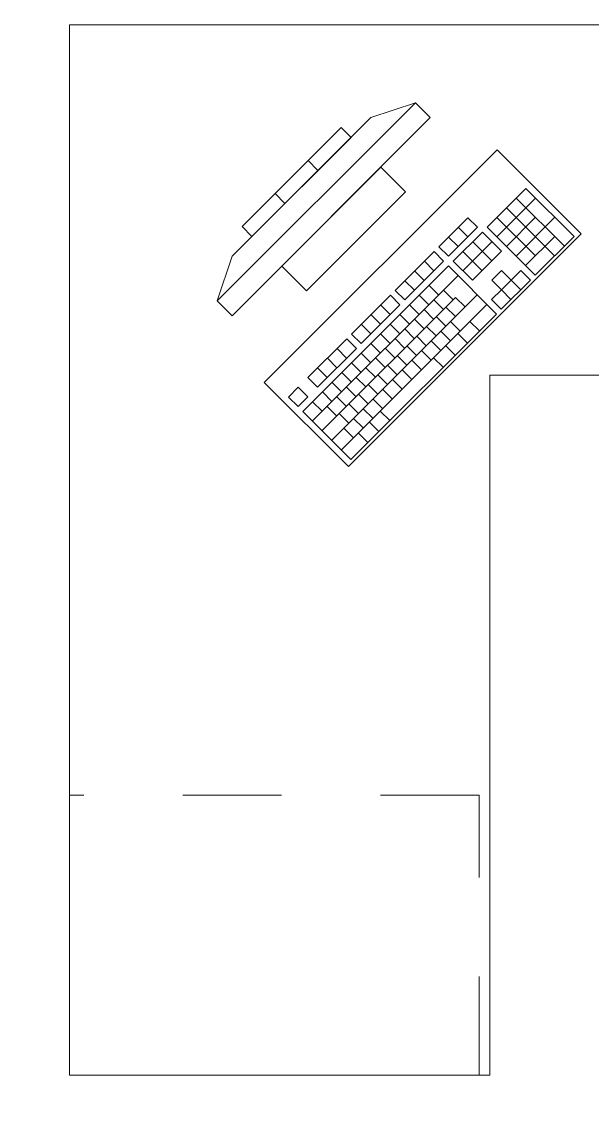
# Model space of a CAD drawing. Header units: inches. Extents: x -38 to 5698, y -33 to 92.
# Drawn here: x 138.333 to 139.148, y 37.851 to 39.395 of the extents above; entities that cross this region are included whole.
import ezdxf

# ---------------------------------------------------------------- set-up
doc = ezdxf.new("R2010")
doc.units = ezdxf.units.IN
doc.header["$MEASUREMENT"] = 0
doc.set_wipeout_variables(frame=1)
doc.linetypes.add('Rayas', pattern=[0.282222, 0.141111, -0.141111])
doc.linetypes.add('Wipeout_Contour', pattern=[1, 0, -1])
doc.layers.add('Dibujo 2D - General', color=7, linetype='Continuous')
doc.layers.add('Interior - Mobiliario', color=7, linetype='Continuous')

msp = doc.modelspace()

# ---------------------------------------------------------------- wipeouts: each hides what was drawn before it
at = {"color": 254, "linetype": 'Wipeout_Contour', "lineweight": 0, "ltscale": 5123.845039}
msp.add_wipeout([(144.87, 35.2005), (144.87, 40.95), (136.0575, 40.95), (136.0575, 39.9), (144.07, 39.9), (144.07, 35.2005)], dxfattribs=at).dxf.layer = 'Dibujo 2D - General'

# ---------------------------------------------------------------- next in the draw order: linework, layer by layer
at = {"layer": 'Interior - Mobiliario', "color": 175, "linetype": 'Continuous', "lineweight": 13}
for p, q in [((138.895, 39.2792), (138.6121, 38.9963)), ((138.895, 39.2792), (138.8313, 39.258)), ((138.9162, 39.258), (138.895, 39.2792)), ((138.6334, 38.9751), (138.9162, 39.258)), ((138.6334, 39.06), (138.8313, 39.258)), ((138.7889, 39.2438), (138.6475, 39.1024)), ((138.8031, 39.2297), (138.7889, 39.2438)), ((138.6616, 39.0883), (138.8031, 39.2297)), ((138.7559, 39.1825), (138.7418, 39.1967)), ((138.8455, 39.1873), (138.7041, 39.0458)), ((138.8808, 39.1519), (138.8455, 39.1873)), ((138.7088, 39.1354), (138.6946, 39.1495)), ((138.7394, 39.0105), (138.8808, 39.1519)), ((139.0529, 39.1569), (138.9976, 39.1015)), ((139.1215, 39.0883), (139.0529, 39.1569)), ((139.0113, 39.0878), (139.0667, 39.1431)), ((139.1077, 39.0744), (139.0391, 39.143)), ((139.0938, 39.0606), (139.0253, 39.1292)), ((138.6475, 39.1024), (138.6616, 39.0883)), ((138.9701, 39.1151), (138.9285, 39.0736)), ((138.9838, 39.1014), (138.9701, 39.1151)), ((139.0663, 39.0605), (139.0114, 39.1153)), ((139.025, 39.074), (139.0665, 39.1156)), ((139.0387, 39.0603), (139.0941, 39.1157)), ((138.9422, 39.0599), (138.9838, 39.1014)), ((138.9561, 39.0737), (138.9424, 39.0874)), ((138.9906, 39.0945), (138.9491, 39.053)), ((138.9699, 39.0876), (138.9562, 39.1013)), ((139.0181, 39.0671), (138.9906, 39.0945)), ((138.9976, 39.1015), (139.0661, 39.0329)), ((139.0524, 39.0466), (139.094, 39.0882)), ((139.0661, 39.0329), (139.1215, 39.0883)), ((138.9285, 39.0736), (138.9422, 39.0599)), ((138.9628, 39.0393), (139.0043, 39.0808)), ((139.0042, 39.0533), (138.9768, 39.0807)), ((138.6121, 38.9963), (138.6334, 39.06)), ((138.9216, 39.0667), (138.8662, 39.0113)), ((138.9353, 39.0529), (138.9216, 39.0667)), ((138.9904, 39.0394), (138.9629, 39.0669)), ((138.9765, 39.0256), (139.0181, 39.0671)), ((138.7041, 39.0458), (138.7394, 39.0105)), ((138.9422, 39.0461), (138.7345, 38.8384)), ((138.8799, 38.9976), (138.9353, 39.0529)), ((138.9215, 39.0391), (138.9078, 39.0528)), ((139.0107, 38.9775), (138.9422, 39.0461)), ((138.9491, 39.053), (138.9765, 39.0256)), ((138.7482, 38.8247), (138.9559, 39.0324)), ((138.8938, 39.0114), (138.8801, 39.0251)), ((138.9076, 39.0252), (138.8939, 39.039)), ((139.0179, 39.0396), (139.0041, 39.0257)), ((139.0041, 39.0257), (139.0178, 39.012)), ((139.0177, 38.9844), (139.0592, 39.026)), ((139.0178, 39.012), (139.0316, 39.0258)), ((139.0316, 39.0258), (139.0179, 39.0396)), ((139.0455, 39.0397), (139.0316, 39.0258)), ((139.0454, 39.0121), (139.0316, 39.0258)), ((139.0592, 39.026), (139.0455, 39.0397)), ((138.8662, 39.0113), (138.8799, 38.9976)), ((138.9282, 39.0047), (138.9145, 39.0184)), ((138.9488, 38.9979), (138.9351, 39.0116)), ((139.0178, 39.012), (139.0039, 38.9982)), ((139.0315, 38.9983), (139.0178, 39.012)), ((138.6121, 38.9963), (138.6334, 38.9751)), ((138.7619, 38.8109), (138.9523, 39.0013)), ((138.7756, 38.7972), (138.9833, 39.0049)), ((138.8593, 39.0043), (138.8039, 38.9489)), ((138.873, 38.9906), (138.8593, 39.0043)), ((138.9143, 38.9908), (138.9006, 39.0045)), ((138.935, 38.984), (138.9213, 38.9978)), ((138.966, 38.9876), (138.9523, 39.0013)), ((139.0039, 38.9982), (139.0177, 38.9844)), ((138.7893, 38.7835), (138.997, 38.9912)), ((138.8176, 38.9352), (138.873, 38.9906)), ((138.8591, 38.9768), (138.8454, 38.9905)), ((138.9005, 38.977), (138.8868, 38.9907)), ((138.9211, 38.9702), (138.9074, 38.9839)), ((138.9522, 38.9738), (138.9384, 38.9875)), ((138.803, 38.7698), (139.0107, 38.9775)), ((138.8453, 38.9629), (138.8316, 38.9766)), ((138.8866, 38.9631), (138.8729, 38.9768)), ((138.9073, 38.9563), (138.8936, 38.9701)), ((138.9383, 38.9599), (138.9246, 38.9737)), ((138.9589, 38.9531), (138.9452, 38.9669)), ((138.9865, 38.9533), (138.9728, 38.967)), ((138.8039, 38.9489), (138.8176, 38.9352)), ((138.8315, 38.9491), (138.8177, 38.9628)), ((138.8589, 38.9354), (138.8452, 38.9492)), ((138.8728, 38.9493), (138.8591, 38.963)), ((138.8934, 38.9425), (138.8797, 38.9562)), ((138.9245, 38.9461), (138.9107, 38.9598)), ((138.9451, 38.9393), (138.9314, 38.953)), ((138.9692, 38.936), (138.9555, 38.9497)), ((138.797, 38.942), (138.7416, 38.8866)), ((138.8107, 38.9283), (138.797, 38.942)), ((138.8451, 38.9216), (138.8314, 38.9353)), ((138.8796, 38.9286), (138.8659, 38.9424)), ((138.9106, 38.9322), (138.8969, 38.946)), ((138.9312, 38.9255), (138.9175, 38.9392)), ((138.7553, 38.8729), (138.8107, 38.9283)), ((138.7968, 38.9145), (138.7831, 38.9282)), ((138.8313, 38.9077), (138.8175, 38.9215)), ((138.8657, 38.9148), (138.852, 38.9285)), ((138.8829, 38.9045), (138.8692, 38.9183)), ((138.8968, 38.9184), (138.883, 38.9321)), ((138.9174, 38.9116), (138.9037, 38.9253)), ((138.9519, 38.9187), (138.9382, 38.9324)), ((138.783, 38.9006), (138.7693, 38.9143)), ((138.8174, 38.8939), (138.8037, 38.9076)), ((138.8519, 38.901), (138.8382, 38.9147)), ((138.8691, 38.8907), (138.8554, 38.9044)), ((138.9036, 38.8978), (138.8898, 38.9115)), ((138.9346, 38.9014), (138.9209, 38.9151)), ((138.7416, 38.8866), (138.7553, 38.8729)), ((138.7691, 38.8868), (138.7554, 38.9005)), ((138.8036, 38.88), (138.7898, 38.8938)), ((138.8242, 38.8733), (138.8105, 38.887)), ((138.838, 38.8871), (138.8243, 38.9008)), ((138.8552, 38.8769), (138.8415, 38.8906)), ((138.8897, 38.8839), (138.876, 38.8976)), ((138.7277, 38.8728), (138.7139, 38.8589)), ((138.7414, 38.8591), (138.7277, 38.8728)), ((138.7897, 38.8662), (138.776, 38.8799)), ((138.8103, 38.8594), (138.7966, 38.8731)), ((138.8414, 38.863), (138.8277, 38.8767)), ((138.8759, 38.8701), (138.8621, 38.8838)), ((138.7139, 38.8589), (138.7276, 38.8452)), ((138.7276, 38.8452), (138.7414, 38.8591)), ((138.7759, 38.8524), (138.7622, 38.8661)), ((138.7965, 38.8456), (138.7828, 38.8593)), ((138.8275, 38.8492), (138.8138, 38.8629)), ((138.8482, 38.8424), (138.8344, 38.8561)), ((138.862, 38.8562), (138.8483, 38.8699)), ((138.762, 38.8385), (138.7483, 38.8522)), ((138.7827, 38.8317), (138.7689, 38.8454)), ((138.8137, 38.8353), (138.8, 38.849)), ((138.8343, 38.8285), (138.8206, 38.8422)), ((138.7345, 38.8384), (138.803, 38.7698)), ((138.7998, 38.8215), (138.7861, 38.8352)), ((138.8205, 38.8147), (138.8068, 38.8284)), ((138.8584, 38.8252), (138.8447, 38.8389)), ((138.8066, 38.8008), (138.7929, 38.8145)), ((138.8428, 38.8096), (138.8291, 38.8233)), ((138.8273, 38.794), (138.8135, 38.8077))]:
    msp.add_line(p, q, dxfattribs=at)
at = {"layer": 'Interior - Mobiliario', "color": 175, "linetype": 'Rayas', "lineweight": 13}
for p, q in [((138.9861, 38.2903), (138.4011, 38.2903)), ((138.9861, 37.8903), (138.9861, 38.2903))]:
    msp.add_line(p, q, dxfattribs=at)
at = {"layer": 'Interior - Mobiliario', "color": 175, "linetype": 'Continuous', "lineweight": 13, "flags": 128}
for points in [[(138.4011, 39.3903), (138.4011, 37.8903), (139.0011, 37.8903), (139.0011, 38.8903), (139.7011, 38.8903), (139.7011, 39.3903)], [(138.6793, 38.8797), (138.7995, 38.7595), (139.1319, 39.0918), (139.0117, 39.212)]]:
    msp.add_lwpolyline(points, close=True, dxfattribs=at)

doc.saveas('drawing.dxf')
